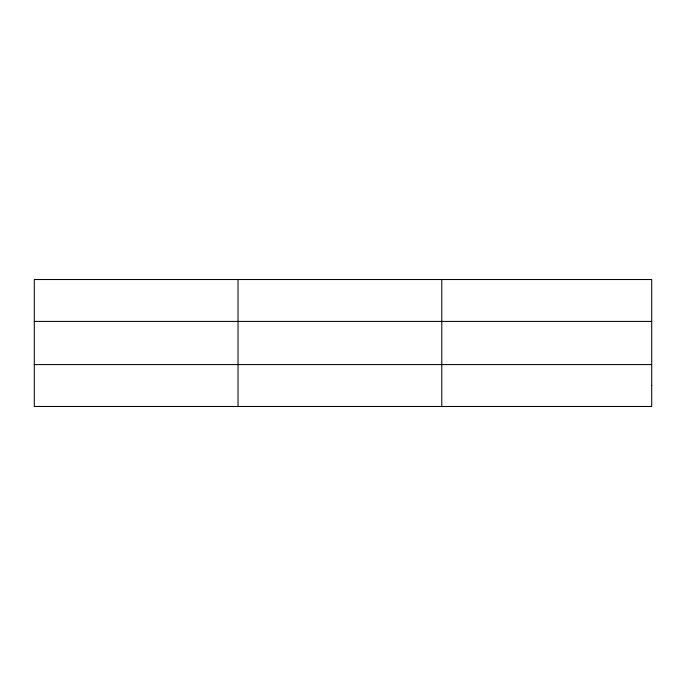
<?xml version="1.0" encoding="UTF-8"?>
<svg xmlns="http://www.w3.org/2000/svg" width="686" height="686" viewBox="0 0 686 686"><rect width="100%" height="100%" fill="white"/><g stroke="black" fill="none" stroke-linecap="round" stroke-linejoin="round"><path stroke-width="1.03" d="M238.042 279.528L238.042 406.472M441.784 279.528L441.784 406.472M34.3 321.417L651.7 321.417M34.3 364.583L651.7 364.583M651.7 385.523L651.7 406.472L34.3 406.472L34.3 279.528L651.7 279.528L651.7 385.523"/></g></svg>
